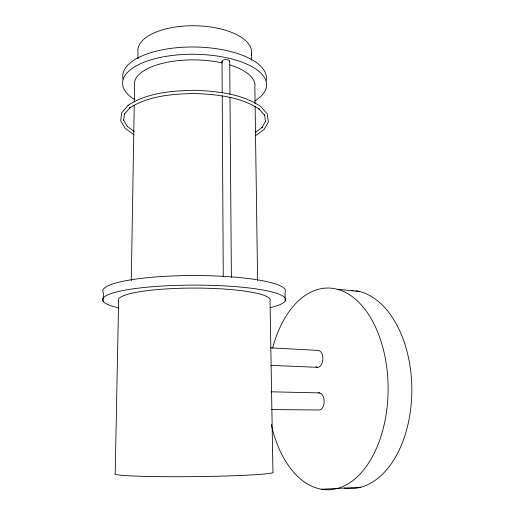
<?xml version="1.0" encoding="UTF-8"?>
<svg xmlns="http://www.w3.org/2000/svg" width="515" height="515" viewBox="0 0 515 515"><rect width="100%" height="100%" fill="white"/><g stroke="black" fill="none" stroke-linecap="round" stroke-linejoin="round"><path stroke-width="0.77" d="M137.904 58.787L138.007 52.504A56.901 25.66 1 0 1 196.054 25.776A56.901 25.66 1 0 1 251.243 55.234M131.286 280.662L134.228 105.144M134.286 101.938L134.55 85.908A60.313 24.836 0.8 0 1 161.292 63.635A60.313 24.836 0.8 0 1 222.21 62.939M103.18 301.359L103.386 292.726A91.342 15.431 0 0 1 193.543 275.525A91.342 15.431 0 0 1 285.014 292.481L285.194 301.037M265.566 121.34L265.528 121.688L264.523 114.768M265.334 121.675L261.955 127.636L262.161 127.385L255.389 132.394M128.254 105.227L121.546 112.978L120.761 120.948L125.325 128.48L134.132 134.846M255.582 135.677L264.086 129.477L268.373 122.068L267.227 113.821L260.564 106.335C241.117 93.518 217.092 91.226 194.4 90.26C171.675 90.82 147.515 92.629 127.958 105.388M321.521 489.25L360.899 487.203M271.469 409.554L318.508 409.998A8.607 5.086 89.5 0 0 324.167 401.32A8.607 5.086 89.5 0 0 318.244 392.951M271.045 391.812L319.564 392.894M270.896 365.38L317.304 367.311M270.459 347.837L318.36 350.438A8.459 5.021 -88.2 0 1 322.763 360.577A8.459 5.021 -88.2 0 1 316.036 366.847M337.338 289.276L359.721 291.554M258.955 108.91L259.238 109.077C240.138 96.627 216.628 94.419 194.406 93.479C172.261 94.039 148.732 95.726 129.6 108.008L130.115 107.596L124.244 114.33L124.456 113.654L123.652 120.613L123.471 119.924L127.482 126.664L127.269 126.4L134.293 131.544M258.736 108.659L264.968 115.714M264.581 115.122L264.729 115.444M255.099 103.895L254.861 87.035A60.313 24.836 0.8 0 0 229.832 64.942M255.131 106.302L257.584 280.482M251.532 53.766L251.623 60.203M229.722 61.221L229.973 94.181M229.999 97.399L231.383 277.482M222.029 61.33L222.21 92.681M222.229 95.899L223.259 276.767M351.726 290.331A99.157 61.575 89.7 0 1 353.335 290.441M355.736 290.73A99.157 61.575 89.7 0 1 411.575 399.125A99.157 61.575 89.7 0 1 344.406 488.098M272.622 348.089A100.876 60.352 -89.9 0 1 365.856 310.539A100.876 60.352 -89.9 0 1 362.991 470.71A100.876 60.352 -89.9 0 1 271.257 424.457M118.92 307.976A91.535 14.529 0 0 1 132.947 288.876A91.535 14.529 0 0 1 254.03 288.606A91.535 14.529 0 0 1 270.278 307.642M134.57 99.653A72.016 29.69 0.8 0 1 147.219 61.04A72.016 29.69 0.8 0 1 242.089 62.206A72.016 29.69 0.8 0 1 254.519 101.133M123.008 79.059A71.894 30.205 0.9 0 1 194.174 46.994A71.894 30.205 0.9 0 1 266.268 80.456M222.19 61.768A3.85 1.7 -0.2 0 1 225.776 59.573A3.85 1.7 -0.2 0 1 229.613 61.658M118.611 301.333L115.206 473.613A79.213 3.528 -0.6 0 0 193.498 476.632A79.213 3.528 -0.6 0 0 272.937 471.927L270.027 301.063A76.014 12.045 0 0 0 193.795 288.078A76.014 12.045 0 0 0 118.611 301.333"/></g></svg>
